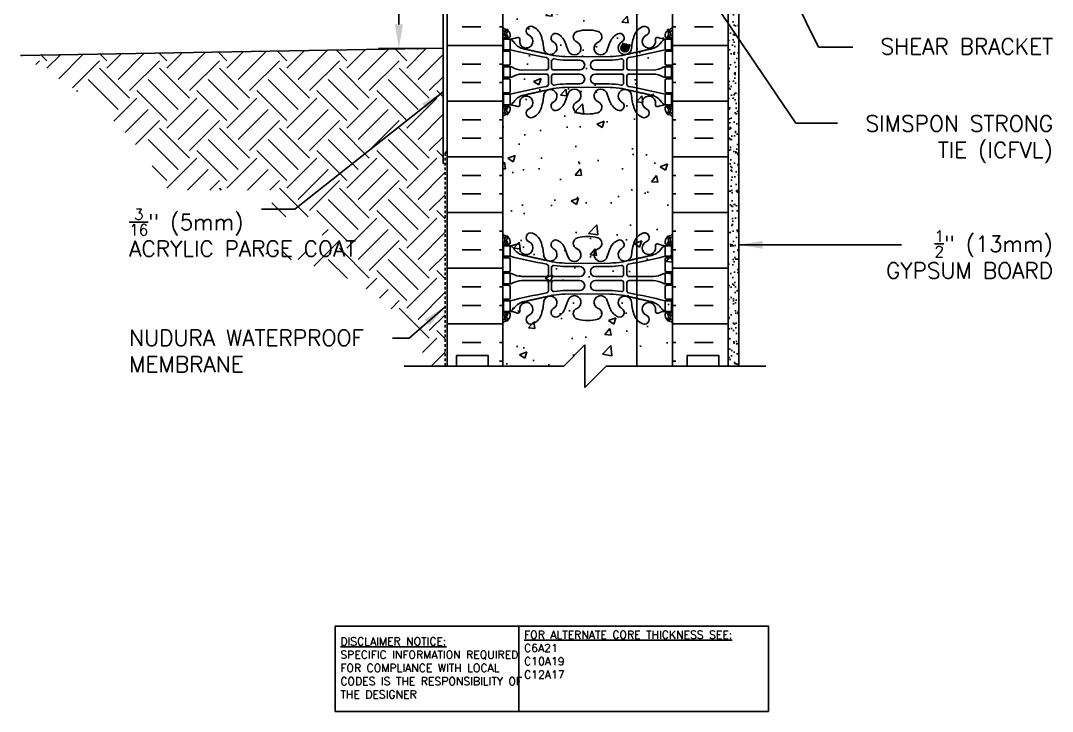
# Model space of a CAD drawing. Header units: inches. Extents: x 86.6 to 136.2, y -5.6 to 65.7.
# Drawn here: x 86.65 to 135.3, y -5.55 to 27.02 of the extents above; entities that cross this region are included whole.
import ezdxf

# ---------------------------------------------------------------- set-up
doc = ezdxf.new("R2010")
doc.units = ezdxf.units.IN
doc.header["$LTSCALE"] = 0.5
doc.header["$MEASUREMENT"] = 0
doc.linetypes.add('DASHED2', pattern=[0.375, 0.25, -0.125])
for name, color, linetype in [('HATCH', 12, 'Continuous'), ('line25', 2, 'Continuous'), ('LINE3', 3, 'Continuous'), ('LINE50', 5, 'Continuous'), ('LINE9', 9, 'Continuous'), ('TEXT', 4, 'Continuous'), ('Web_Edge', 9, 'Continuous')]:
    doc.layers.add(name, color=color, linetype=linetype)
doc.styles.add('DIM', font='romans.shx', dxfattribs={"width": 0.7})
doc.styles.add('ROMANS', font='romans.shx', dxfattribs={"height": 1.125})
doc.styles.get("Standard").update_dxf_attribs({"font": 'romans.shx', "height": 1.125})
doc.dimstyles.new('ext_12', dxfattribs={"dimscale": 12, "dimtxt": 0.09375, "dimasz": 0.09375, "dimexe": 0.09375, "dimexo": 0.0625, "dimgap": 0.0625, "dimtad": 1, "dimdec": 1, "dimzin": 3, "dimdsep": 46, "dimlunit": 4, "dimtxsty": 'DIM', "dimcen": 0.09, "dimdle": 0.09375, "dimclrt": 4, "dimadec": 0, "dimazin": 0, "dimtfac": 1, "dimtdec": 1, "dimtmove": 2, "dimatfit": 3, "dimfxl": 0, "dimfrac": 2, "dimtolj": 1, "dimtzin": 0, "dimarcsym": 0})

# ---------------------------------------------------------------- blocks, each defined once
blk = doc.blocks.new('8 web')
at = {"layer": 'Web_Edge'}
for p, q in [((-3.854, 6.868), (-3.764, 6.868)), ((-3.764, 6.868), (-3.764, 6.827)), ((3.854, 6.868), (3.764, 6.868)), ((3.764, 6.868), (3.764, 6.827)), ((-4, 6.589), (-3.922, 6.589)), ((-4, 6.489), (-3.716, 6.489)), ((-3.854, 6.489), (-3.854, 6.419)), ((-3.764, 6.489), (-3.764, 6.419)), ((-3.654, 6.619), (-3.654, 6.552)), ((3.654, 6.619), (3.654, 6.552)), ((4, 6.489), (3.716, 6.489)), ((3.764, 6.489), (3.764, 6.419)), ((3.854, 6.489), (3.854, 6.419)), ((4, 6.589), (3.922, 6.589)), ((-4, 5.849), (-3.716, 5.849)), ((-3.854, 5.919), (-3.854, 5.849)), ((-3.764, 5.919), (-3.764, 5.849)), ((-0.929, 5.917), (-1.071, 6.304)), ((0.929, 5.917), (1.071, 6.304)), ((4, 5.849), (3.716, 5.849)), ((3.764, 5.919), (3.764, 5.849)), ((3.854, 5.919), (3.854, 5.849)), ((-3.654, 5.787), (-3.654, 5.252)), ((-1.852, 5.45), (-1.852, 5.065)), ((-1.699, 5.387), (-1.699, 5.065)), ((-1.067, 5.601), (0, 5.586)), ((-1.019, 5.433), (-0.372, 5.433)), ((1.067, 5.601), (0, 5.586)), ((1.019, 5.433), (0.372, 5.433)), ((1.699, 5.387), (1.699, 5.065)), ((1.852, 5.45), (1.852, 5.065)), ((3.654, 5.787), (3.654, 5.252)), ((-4, 5.189), (-3.716, 5.189)), ((-3.854, 5.189), (-3.854, 5.119)), ((-3.764, 5.189), (-3.764, 5.119)), ((-3.106, 4.964), (-1.952, 4.965)), ((-1.599, 4.965), (-0.372, 4.965)), ((1.599, 4.965), (0.372, 4.965)), ((3.106, 4.964), (1.952, 4.965)), ((4, 5.189), (3.716, 5.189)), ((3.764, 5.189), (3.764, 5.119)), ((3.854, 5.189), (3.854, 5.119)), ((-4, 4.549), (-3.716, 4.549)), ((-3.854, 4.549), (-3.854, 4.619)), ((-3.764, 4.549), (-3.764, 4.619)), ((-3.654, 3.952), (-3.654, 4.487)), ((-3.106, 4.775), (-1.952, 4.774)), ((-1.852, 4.289), (-1.852, 4.674)), ((-1.699, 4.351), (-1.699, 4.674)), ((-1.599, 4.774), (-0.372, 4.774)), ((1.599, 4.774), (0.372, 4.774)), ((1.699, 4.351), (1.699, 4.674)), ((1.852, 4.289), (1.852, 4.674)), ((3.106, 4.775), (1.952, 4.774)), ((3.654, 3.952), (3.654, 4.487)), ((4, 4.549), (3.716, 4.549)), ((3.764, 4.549), (3.764, 4.619)), ((3.854, 4.549), (3.854, 4.619)), ((-1.067, 4.138), (0, 4.153)), ((-1.019, 4.305), (-0.372, 4.305)), ((1.067, 4.138), (0, 4.153)), ((1.019, 4.305), (0.372, 4.305)), ((-4, 3.889), (-3.716, 3.889)), ((-3.854, 3.819), (-3.854, 3.889)), ((-3.764, 3.819), (-3.764, 3.889)), ((-0.929, 3.822), (-1.071, 3.435)), ((0.929, 3.822), (1.071, 3.435)), ((4, 3.889), (3.716, 3.889)), ((3.764, 3.819), (3.764, 3.889)), ((3.854, 3.819), (3.854, 3.889)), ((-4, 3.249), (-3.716, 3.249)), ((-4, 3.149), (-3.922, 3.149)), ((-3.854, 3.249), (-3.854, 3.319)), ((-3.764, 3.249), (-3.764, 3.319)), ((-3.654, 3.119), (-3.654, 3.187)), ((3.654, 3.119), (3.654, 3.187)), ((4, 3.249), (3.716, 3.249)), ((3.764, 3.249), (3.764, 3.319)), ((3.854, 3.249), (3.854, 3.319)), ((4, 3.149), (3.922, 3.149)), ((-3.854, 2.871), (-3.764, 2.871)), ((-3.764, 2.871), (-3.764, 2.912)), ((3.764, 2.871), (3.764, 2.912)), ((3.854, 2.871), (3.764, 2.871)), ((-3.854, -2.871), (-3.764, -2.871)), ((-3.764, -2.871), (-3.764, -2.912)), ((3.854, -2.871), (3.764, -2.871)), ((3.764, -2.871), (3.764, -2.912)), ((-4, -3.149), (-3.922, -3.149)), ((-4, -3.249), (-3.716, -3.249)), ((-3.854, -3.249), (-3.854, -3.319)), ((-3.764, -3.249), (-3.764, -3.319)), ((-3.654, -3.119), (-3.654, -3.187)), ((3.654, -3.119), (3.654, -3.187)), ((4, -3.249), (3.716, -3.249)), ((3.764, -3.249), (3.764, -3.319)), ((3.854, -3.249), (3.854, -3.319)), ((4, -3.149), (3.922, -3.149)), ((-4, -3.889), (-3.716, -3.889)), ((-3.854, -3.819), (-3.854, -3.889)), ((-3.764, -3.819), (-3.764, -3.889)), ((-0.929, -3.822), (-1.071, -3.435)), ((0.929, -3.822), (1.071, -3.435)), ((4, -3.889), (3.716, -3.889)), ((3.764, -3.819), (3.764, -3.889)), ((3.854, -3.819), (3.854, -3.889)), ((-3.654, -3.952), (-3.654, -4.487)), ((-1.852, -4.289), (-1.852, -4.674)), ((-1.699, -4.351), (-1.699, -4.674)), ((-1.067, -4.138), (0, -4.153)), ((-1.019, -4.305), (-0.372, -4.305)), ((1.067, -4.138), (0, -4.153)), ((1.019, -4.305), (0.372, -4.305)), ((1.699, -4.351), (1.699, -4.674)), ((1.852, -4.289), (1.852, -4.674)), ((3.654, -3.952), (3.654, -4.487)), ((-4, -4.549), (-3.716, -4.549)), ((-3.854, -4.549), (-3.854, -4.619)), ((-3.764, -4.549), (-3.764, -4.619)), ((-3.106, -4.775), (-1.952, -4.774)), ((-1.599, -4.774), (-0.372, -4.774)), ((1.599, -4.774), (0.372, -4.774)), ((3.106, -4.775), (1.952, -4.774)), ((4, -4.549), (3.716, -4.549)), ((3.764, -4.549), (3.764, -4.619)), ((3.854, -4.549), (3.854, -4.619)), ((-4, -5.189), (-3.716, -5.189)), ((-3.854, -5.189), (-3.854, -5.119)), ((-3.764, -5.189), (-3.764, -5.119)), ((-3.654, -5.787), (-3.654, -5.252)), ((-3.106, -4.964), (-1.952, -4.965)), ((-1.852, -5.45), (-1.852, -5.065)), ((-1.699, -5.387), (-1.699, -5.065)), ((-1.599, -4.965), (-0.372, -4.965)), ((1.599, -4.965), (0.372, -4.965)), ((1.699, -5.387), (1.699, -5.065)), ((1.852, -5.45), (1.852, -5.065)), ((3.106, -4.964), (1.952, -4.965)), ((3.654, -5.787), (3.654, -5.252)), ((4, -5.189), (3.716, -5.189)), ((3.764, -5.189), (3.764, -5.119)), ((3.854, -5.189), (3.854, -5.119)), ((-1.067, -5.601), (0, -5.586)), ((-1.019, -5.433), (-0.372, -5.433)), ((1.067, -5.601), (0, -5.586)), ((1.019, -5.433), (0.372, -5.433)), ((-4, -5.849), (-3.716, -5.849)), ((-3.854, -5.919), (-3.854, -5.849)), ((-3.764, -5.919), (-3.764, -5.849)), ((-0.929, -5.917), (-1.071, -6.304)), ((0.929, -5.917), (1.071, -6.304)), ((4, -5.849), (3.716, -5.849)), ((3.764, -5.919), (3.764, -5.849)), ((3.854, -5.919), (3.854, -5.849)), ((-4, -6.489), (-3.716, -6.489)), ((-4, -6.589), (-3.922, -6.589)), ((-3.854, -6.489), (-3.854, -6.419)), ((-3.764, -6.489), (-3.764, -6.419)), ((-3.654, -6.619), (-3.654, -6.552)), ((3.654, -6.619), (3.654, -6.552)), ((4, -6.489), (3.716, -6.489)), ((3.764, -6.489), (3.764, -6.419)), ((3.854, -6.489), (3.854, -6.419)), ((4, -6.589), (3.922, -6.589)), ((-3.854, -6.868), (-3.764, -6.868)), ((-3.764, -6.868), (-3.764, -6.827)), ((3.764, -6.868), (3.764, -6.827)), ((3.854, -6.868), (3.764, -6.868))]:
    blk.add_line(p, q, dxfattribs=at)
for points in [[(-3.959, 5.919), (-3.659, 5.919), (-3.659, 6.419), (-3.959, 6.419)], [(3.959, 5.919), (3.659, 5.919), (3.659, 6.419), (3.959, 6.419)], [(-3.959, 3.819), (-3.659, 3.819), (-3.659, 3.319), (-3.959, 3.319)], [(3.959, 3.819), (3.659, 3.819), (3.659, 3.319), (3.959, 3.319)], [(-3.959, -3.819), (-3.659, -3.819), (-3.659, -3.319), (-3.959, -3.319)], [(3.959, -3.819), (3.659, -3.819), (3.659, -3.319), (3.959, -3.319)], [(-3.959, -5.919), (-3.659, -5.919), (-3.659, -6.419), (-3.959, -6.419)], [(3.959, -5.919), (3.659, -5.919), (3.659, -6.419), (3.959, -6.419)]]:
    blk.add_lwpolyline(points, close=True, dxfattribs=at)
for points in [[(-3.659, 4.869), (-3.659, 5.119), (-3.959, 5.119), (-3.959, 4.869)], [(-3.659, 4.869), (-3.659, 4.619), (-3.959, 4.619), (-3.959, 4.869)], [(3.659, 4.869), (3.659, 5.119), (3.959, 5.119), (3.959, 4.869)], [(3.659, 4.869), (3.659, 4.619), (3.959, 4.619), (3.959, 4.869)], [(-3.659, -4.869), (-3.659, -4.619), (-3.959, -4.619), (-3.959, -4.869)], [(3.659, -4.869), (3.659, -4.619), (3.959, -4.619), (3.959, -4.869)], [(-3.659, -4.869), (-3.659, -5.119), (-3.959, -5.119), (-3.959, -4.869)], [(3.659, -4.869), (3.659, -5.119), (3.959, -5.119), (3.959, -4.869)]]:
    blk.add_lwpolyline(points, dxfattribs=at)
for centre, radius, start, end in [((-3.654, 7.327), 0.5, 226.2109, 250.5288), ((-3.654, 7.327), 0.6, 234.7832, 245.0748), ((-3.66, 6.674), 0.25, 140.1145, 222.4609), ((-3.818, 6.805), 0.045, 321.448, 139.1879), ((-3.904, 6.619), 0.25, 0, 70.5288), ((-2.681, 6.804), 0.22, 68.1963, 248.1963), ((-2.839, 6.375), 0.677, 21.1239, 69.3197), ((-0.012, 5.096), 1.754, 89.6229, 105.2918), ((0.012, 5.096), 1.754, 74.7082, 90.3771), ((2.839, 6.375), 0.677, 110.6803, 158.8761), ((2.681, 6.804), 0.22, 291.8037, 111.8037), ((3.904, 6.619), 0.25, 109.4712, 180), ((3.818, 6.805), 0.045, 40.8121, 218.552), ((3.654, 7.327), 0.5, 289.4712, 313.7891), ((3.66, 6.674), 0.25, 317.5391, 39.8855), ((3.654, 7.327), 0.6, 294.9252, 305.2168), ((-3.922, 6.609), 0.0196, 269.4032, 15.4901), ((-3.916, 6.764), 0.021, 343.464, 63.9957), ((-3.812, 6.536), 0.045, 222.4609, 42.4609), ((-3.66, 6.674), 0.16, 140.0001, 222.4609), ((-3.716, 6.552), 0.0625, 270, 0), ((-3.714, 7.415), 0.997, 273.1538, 293.1467), ((-3.781, 6.077), 0.364, 34.9775, 70.3387), ((-3.288, 6.408), 0.0968, 340.1551, 110.4331), ((-2.89, 6.313), 0.314, 168.5886, 66.1916), ((-4.43, 5.81), 2.365, 4.3895, 20.0015), ((-1.507, 6.473), 0.217, 65.5264, 238.537), ((-1.758, 6.003), 0.75, 23.6938, 62.9705), ((-0.406, 6.529), 0.268, 104.7892, 250.0338), ((0.406, 6.529), 0.268, 289.9662, 75.2108), ((1.758, 6.003), 0.75, 117.0295, 156.3062), ((1.507, 6.473), 0.217, 301.463, 114.4736), ((4.43, 5.81), 2.365, 159.9985, 175.6105), ((2.89, 6.313), 0.314, 113.8084, 11.4114), ((3.288, 6.408), 0.0968, 69.5669, 199.8449), ((3.714, 7.415), 0.997, 246.8533, 266.8462), ((3.781, 6.077), 0.364, 109.6613, 145.0225), ((3.716, 6.552), 0.0625, 180, 270), ((3.812, 6.536), 0.045, 137.5391, 317.5391), ((3.66, 6.674), 0.16, 317.5391, 39.9999), ((3.916, 6.764), 0.021, 116.0043, 196.536), ((3.922, 6.609), 0.0196, 164.5099, 270.5968), ((-3.716, 5.787), 0.0625, 0, 90), ((3.15, 33.34), 28.253, 256.0552, 259.6343), ((-2.858, 6.688), 0.743, 212.7919, 253.8107), ((-1.759, 6.006), 0.314, 182.7357, 63.9348), ((-0.624, 5.99), 0.314, 193.4146, 66.1916), ((0.624, 5.99), 0.314, 113.8084, 346.5854), ((1.759, 6.006), 0.314, 116.0652, 357.2643), ((-3.15, 33.34), 28.253, 280.3657, 283.9448), ((2.858, 6.688), 0.743, 286.1893, 327.2081), ((3.716, 5.787), 0.0625, 90, 180), ((-1.952, 5.45), 0.1, 360, 79.6343), ((-1.599, 5.387), 0.1, 79.2546, 180), ((-1.072, 8.585), 2.984, 259.2546, 270.0995), ((-1.024, 8.417), 2.984, 259.2546, 270.0995), ((-0.372, 5.199), 0.234, 270, 90), ((0.372, 5.199), 0.234, 90, 270), ((1.024, 8.417), 2.984, 269.9005, 280.7454), ((1.072, 8.585), 2.984, 269.9005, 280.7454), ((1.599, 5.387), 0.1, 0, 100.7454), ((1.952, 5.45), 0.1, 100.3657, 180), ((-3.716, 5.252), 0.0625, 270, 0), ((-3.663, 4.901), 0.219, 60.4937, 88.92), ((-3.021, 6.121), 1.16, 242.5844, 265.8032), ((-1.952, 5.065), 0.1, 270.0388, 360), ((-1.599, 5.065), 0.1, 180, 270), ((1.599, 5.065), 0.1, 270, 0), ((1.952, 5.065), 0.1, 180, 269.9612), ((3.021, 6.121), 1.16, 274.1968, 297.4156), ((3.663, 4.901), 0.219, 91.08, 119.5063), ((3.716, 5.252), 0.0625, 180, 270), ((-3.716, 4.487), 0.0625, 0, 90), ((-3.663, 4.838), 0.219, 271.08, 299.5063), ((-3.021, 3.618), 1.16, 94.1968, 117.4156), ((-1.952, 4.674), 0.1, 0, 89.9612), ((-1.599, 4.674), 0.1, 90, 180), ((-0.372, 4.54), 0.234, 270, 90), ((0.372, 4.54), 0.234, 90, 270), ((1.599, 4.674), 0.1, 0, 90), ((1.952, 4.674), 0.1, 90.0388, 180), ((3.021, 3.618), 1.16, 62.5844, 85.8032), ((3.663, 4.838), 0.219, 240.4937, 268.92), ((3.716, 4.487), 0.0625, 90, 180), ((-3.716, 3.952), 0.0625, 270, 0), ((3.15, -23.601), 28.253, 100.3657, 103.9448), ((-1.759, 3.733), 0.314, 296.0652, 177.2643), ((-1.952, 4.289), 0.1, 280.3657, 0), ((-1.599, 4.351), 0.1, 180, 280.7454), ((-1.072, 1.154), 2.984, 89.9005, 100.7454), ((-1.024, 1.322), 2.984, 89.9005, 100.7454), ((-0.624, 3.749), 0.314, 293.8084, 166.5854), ((0.624, 3.749), 0.314, 13.4146, 246.1916), ((1.024, 1.322), 2.984, 79.2546, 90.0995), ((1.072, 1.154), 2.984, 79.2546, 90.0995), ((1.759, 3.733), 0.314, 2.7357, 243.9348), ((1.599, 4.351), 0.1, 259.2546, 0), ((1.952, 4.289), 0.1, 180, 259.6343), ((-3.15, -23.601), 28.253, 76.0552, 79.6343), ((3.716, 3.952), 0.0625, 180, 270), ((-3.781, 3.662), 0.364, 289.6613, 325.0225), ((-2.858, 3.051), 0.743, 106.1893, 147.2081), ((-2.89, 3.426), 0.314, 293.8084, 191.4114), ((-4.43, 3.929), 2.365, 339.9985, 355.6105), ((-1.507, 3.266), 0.217, 121.463, 294.4736), ((-1.758, 3.736), 0.75, 297.0295, 336.3062), ((-0.406, 3.21), 0.268, 109.9662, 255.2108), ((0.406, 3.21), 0.268, 284.7892, 70.0338), ((1.758, 3.736), 0.75, 203.6938, 242.9705), ((1.507, 3.266), 0.217, 245.5264, 58.537), ((4.43, 3.929), 2.365, 184.3895, 200.0015), ((2.89, 3.426), 0.314, 348.5886, 246.1916), ((2.858, 3.051), 0.743, 32.7919, 73.8107), ((3.781, 3.662), 0.364, 214.9775, 250.3387), ((-3.654, 2.412), 0.6, 114.9252, 125.2168), ((-3.922, 3.13), 0.0196, 344.5099, 90.5968), ((-3.66, 3.065), 0.25, 137.5391, 219.8855), ((-3.916, 2.975), 0.021, 296.0043, 16.536), ((-3.818, 2.934), 0.045, 220.8121, 38.552), ((-3.812, 3.203), 0.045, 317.5391, 137.5391), ((-3.904, 3.119), 0.25, 289.4712, 360), ((-3.66, 3.065), 0.16, 137.5391, 219.9999), ((-3.716, 3.187), 0.0625, 360, 90), ((-3.714, 2.324), 0.997, 66.8533, 86.8462), ((-3.288, 3.331), 0.0968, 249.5669, 19.8449), ((-2.681, 2.935), 0.22, 111.8037, 291.8037), ((-2.839, 3.364), 0.677, 290.6803, 338.8761), ((-0.012, 4.643), 1.754, 254.7082, 270.3771), ((0.012, 4.643), 1.754, 269.6229, 285.2918), ((2.839, 3.364), 0.677, 201.1239, 249.3197), ((2.681, 2.935), 0.22, 248.1963, 68.1963), ((3.288, 3.331), 0.0968, 160.1551, 290.4331), ((3.714, 2.324), 0.997, 93.1538, 113.1467), ((3.716, 3.187), 0.0625, 90, 180), ((3.904, 3.119), 0.25, 180, 250.5288), ((3.812, 3.203), 0.045, 42.4609, 222.4609), ((3.818, 2.934), 0.045, 141.448, 319.1879), ((3.66, 3.065), 0.16, 320.0001, 42.4609), ((3.66, 3.065), 0.25, 320.1145, 42.4609), ((3.916, 2.975), 0.021, 163.464, 243.9957), ((3.922, 3.13), 0.0196, 89.4032, 195.4901), ((3.654, 2.412), 0.6, 54.7832, 65.0748), ((-3.654, 2.412), 0.5, 109.4712, 133.7891), ((3.654, 2.412), 0.5, 46.2109, 70.5288), ((-3.654, -2.412), 0.5, 226.2109, 250.5288), ((-3.654, -2.412), 0.6, 234.7832, 245.0748), ((-3.66, -3.065), 0.25, 140.1145, 222.4609), ((-3.818, -2.934), 0.045, 321.448, 139.1879), ((-3.904, -3.119), 0.25, 0, 70.5288), ((-2.681, -2.935), 0.22, 68.1963, 248.1963), ((-2.839, -3.364), 0.677, 21.1239, 69.3197), ((-0.012, -4.643), 1.754, 89.6229, 105.2918), ((0.012, -4.643), 1.754, 74.7082, 90.3771), ((2.839, -3.364), 0.677, 110.6803, 158.8761), ((2.681, -2.935), 0.22, 291.8037, 111.8037), ((3.904, -3.119), 0.25, 109.4712, 180), ((3.818, -2.934), 0.045, 40.8121, 218.552), ((3.654, -2.412), 0.5, 289.4712, 313.7891), ((3.66, -3.065), 0.25, 317.5391, 39.8855), ((3.654, -2.412), 0.6, 294.9252, 305.2168), ((-3.922, -3.13), 0.0196, 269.4032, 15.4901), ((-3.916, -2.975), 0.021, 343.464, 63.9957), ((-3.812, -3.203), 0.045, 222.4609, 42.4609), ((-3.66, -3.065), 0.16, 140.0001, 222.4609), ((-3.716, -3.187), 0.0625, 270, 0), ((-3.714, -2.324), 0.997, 273.1538, 293.1467), ((-3.781, -3.662), 0.364, 34.9775, 70.3387), ((-3.288, -3.331), 0.0968, 340.1551, 110.4331), ((-2.89, -3.426), 0.314, 168.5886, 66.1916), ((-4.43, -3.929), 2.365, 4.3895, 20.0015), ((-1.507, -3.266), 0.217, 65.5264, 238.537), ((-1.758, -3.736), 0.75, 23.6938, 62.9705), ((-0.406, -3.21), 0.268, 104.7892, 250.0338), ((0.406, -3.21), 0.268, 289.9662, 75.2108), ((1.758, -3.736), 0.75, 117.0295, 156.3062), ((1.507, -3.266), 0.217, 301.463, 114.4736), ((4.43, -3.929), 2.365, 159.9985, 175.6105), ((2.89, -3.426), 0.314, 113.8084, 11.4114), ((3.288, -3.331), 0.0968, 69.5669, 199.8449), ((3.714, -2.324), 0.997, 246.8533, 266.8462), ((3.781, -3.662), 0.364, 109.6613, 145.0225), ((3.716, -3.187), 0.0625, 180, 270), ((3.812, -3.203), 0.045, 137.5391, 317.5391), ((3.66, -3.065), 0.16, 317.5391, 39.9999), ((3.916, -2.975), 0.021, 116.0043, 196.536), ((3.922, -3.13), 0.0196, 164.5099, 270.5968), ((-3.716, -3.952), 0.0625, 0, 90), ((3.15, 23.601), 28.253, 256.0552, 259.6343), ((-2.858, -3.051), 0.743, 212.7919, 253.8107), ((-1.759, -3.733), 0.314, 182.7357, 63.9348), ((-0.624, -3.749), 0.314, 193.4146, 66.1916), ((0.624, -3.749), 0.314, 113.8084, 346.5854), ((1.759, -3.733), 0.314, 116.0652, 357.2643), ((-3.15, 23.601), 28.253, 280.3657, 283.9448), ((2.858, -3.051), 0.743, 286.1893, 327.2081), ((3.716, -3.952), 0.0625, 90, 180), ((-1.952, -4.289), 0.1, 360, 79.6343), ((-1.599, -4.351), 0.1, 79.2546, 180), ((-1.072, -1.154), 2.984, 259.2546, 270.0995), ((-1.024, -1.322), 2.984, 259.2546, 270.0995), ((-0.372, -4.54), 0.234, 270, 90), ((0.372, -4.54), 0.234, 90, 270), ((1.024, -1.322), 2.984, 269.9005, 280.7454), ((1.072, -1.154), 2.984, 269.9005, 280.7454), ((1.599, -4.351), 0.1, 0, 100.7454), ((1.952, -4.289), 0.1, 100.3657, 180), ((-3.716, -4.487), 0.0625, 270, 0), ((-3.663, -4.838), 0.219, 60.4937, 88.92), ((-3.021, -3.618), 1.16, 242.5844, 265.8032), ((-1.952, -4.674), 0.1, 270.0388, 360), ((-1.599, -4.674), 0.1, 180, 270), ((1.599, -4.674), 0.1, 270, 0), ((1.952, -4.674), 0.1, 180, 269.9612), ((3.021, -3.618), 1.16, 274.1968, 297.4156), ((3.663, -4.838), 0.219, 91.08, 119.5063), ((3.716, -4.487), 0.0625, 180, 270), ((-3.716, -5.252), 0.0625, 0, 90), ((-3.663, -4.901), 0.219, 271.08, 299.5063), ((-3.021, -6.121), 1.16, 94.1968, 117.4156), ((-1.952, -5.065), 0.1, 0, 89.9612), ((-1.599, -5.065), 0.1, 90, 180), ((-0.372, -5.199), 0.234, 270, 90), ((0.372, -5.199), 0.234, 90, 270), ((1.599, -5.065), 0.1, 0, 90), ((1.952, -5.065), 0.1, 90.0388, 180), ((3.021, -6.121), 1.16, 62.5844, 85.8032), ((3.663, -4.901), 0.219, 240.4937, 268.92), ((3.716, -5.252), 0.0625, 90, 180), ((-3.716, -5.787), 0.0625, 270, 0), ((3.15, -33.34), 28.253, 100.3657, 103.9448), ((-1.759, -6.006), 0.314, 296.0652, 177.2643), ((-1.952, -5.45), 0.1, 280.3657, 0), ((-1.599, -5.387), 0.1, 180, 280.7454), ((-1.072, -8.585), 2.984, 89.9005, 100.7454), ((-1.024, -8.417), 2.984, 89.9005, 100.7454), ((-0.624, -5.99), 0.314, 293.8084, 166.5854), ((0.624, -5.99), 0.314, 13.4146, 246.1916), ((1.024, -8.417), 2.984, 79.2546, 90.0995), ((1.072, -8.585), 2.984, 79.2546, 90.0995), ((1.759, -6.006), 0.314, 2.7357, 243.9348), ((1.599, -5.387), 0.1, 259.2546, 0), ((1.952, -5.45), 0.1, 180, 259.6343), ((-3.15, -33.34), 28.253, 76.0552, 79.6343), ((3.716, -5.787), 0.0625, 180, 270), ((-3.781, -6.077), 0.364, 289.6613, 325.0225), ((-2.858, -6.688), 0.743, 106.1893, 147.2081), ((-2.89, -6.313), 0.314, 293.8084, 191.4114), ((-4.43, -5.81), 2.365, 339.9985, 355.6105), ((-1.507, -6.473), 0.217, 121.463, 294.4736), ((-1.758, -6.003), 0.75, 297.0295, 336.3062), ((-0.406, -6.529), 0.268, 109.9662, 255.2108), ((0.406, -6.529), 0.268, 284.7892, 70.0338), ((1.758, -6.003), 0.75, 203.6938, 242.9705), ((1.507, -6.473), 0.217, 245.5264, 58.537), ((4.43, -5.81), 2.365, 184.3895, 200.0015), ((2.89, -6.313), 0.314, 348.5886, 246.1916), ((2.858, -6.688), 0.743, 32.7919, 73.8107), ((3.781, -6.077), 0.364, 214.9775, 250.3387), ((-3.654, -7.327), 0.6, 114.9252, 125.2168), ((-3.922, -6.609), 0.0196, 344.5099, 90.5968), ((-3.66, -6.674), 0.25, 137.5391, 219.8855), ((-3.916, -6.764), 0.021, 296.0043, 16.536), ((-3.818, -6.805), 0.045, 220.8121, 38.552), ((-3.812, -6.536), 0.045, 317.5391, 137.5391), ((-3.904, -6.619), 0.25, 289.4712, 360), ((-3.66, -6.674), 0.16, 137.5391, 219.9999), ((-3.716, -6.552), 0.0625, 360, 90), ((-3.714, -7.415), 0.997, 66.8533, 86.8462), ((-3.288, -6.408), 0.0968, 249.5669, 19.8449), ((-2.681, -6.804), 0.22, 111.8037, 291.8037), ((-2.839, -6.375), 0.677, 290.6803, 338.8761), ((-0.012, -5.096), 1.754, 254.7082, 270.3771), ((0.012, -5.096), 1.754, 269.6229, 285.2918), ((2.839, -6.375), 0.677, 201.1239, 249.3197), ((2.681, -6.804), 0.22, 248.1963, 68.1963), ((3.288, -6.408), 0.0968, 160.1551, 290.4331), ((3.714, -7.415), 0.997, 93.1538, 113.1467), ((3.716, -6.552), 0.0625, 90, 180), ((3.904, -6.619), 0.25, 180, 250.5288), ((3.812, -6.536), 0.045, 42.4609, 222.4609), ((3.818, -6.805), 0.045, 141.448, 319.1879), ((3.66, -6.674), 0.16, 320.0001, 42.4609), ((3.66, -6.674), 0.25, 320.1145, 42.4609), ((3.916, -6.764), 0.021, 163.464, 243.9957), ((3.922, -6.609), 0.0196, 89.4032, 195.4901), ((3.654, -7.327), 0.6, 54.7832, 65.0748), ((-3.654, -7.327), 0.5, 109.4712, 133.7891), ((3.654, -7.327), 0.5, 46.2109, 70.5288)]:
    blk.add_arc(centre, radius, start, end, dxfattribs=at)
for points in [[(-3.066, 5.974), (-1.628, 5.654)], [(3.066, 5.974), (1.628, 5.654)], [(-3.066, 3.765), (-1.628, 4.085)], [(3.066, 3.765), (1.628, 4.085)], [(-3.066, -3.765), (-1.628, -4.085)], [(3.066, -3.765), (1.628, -4.085)], [(-3.066, -5.974), (-1.628, -5.654)], [(3.066, -5.974), (1.628, -5.654)]]:
    blk.add_open_spline(points, degree=1, dxfattribs=at)

msp = doc.modelspace()

# ---------------------------------------------------------------- hatches: boundary and pattern name
at = {"layer": 'HATCH'}
h = msp.add_hatch(dxfattribs=at)
h.set_pattern_fill('AR-CONC', color=256, scale=0.5, style=0)
h.paths.add_polyline_path([(117.382, 56.759, 0.272614), (117.317, 56.729, 0.520567), (117.139, 56.729, 0.520567), (116.992, 56.729, 0.520567), (116.84, 56.729, 0.520567), (116.682, 56.729, 0.520567), (116.582, 56.729, 0.520567), (116.404, 56.729, 0.520567), (116.184, 56.729, 0.520567), (115.99, 56.729, 0.520567), (115.785, 56.729, 0.520567), (115.685, 56.771, 0.520567), (115.554, 56.771, 0.520567), (115.465, 56.771, 0.520567), (115.382, 56.771, 0.520567), (115.299, 56.771, 0.520567), (115.21, 56.771, 0.520567), (115.079, 56.771, 0.520567), (114.979, 56.729, 0.520567), (114.774, 56.729, 0.520567), (114.58, 56.729, 0.520567), (114.36, 56.729, 0.520567), (114.182, 56.729, 0.520567), (114.082, 56.729, 0.520567), (113.925, 56.729, 0.520567), (113.772, 56.729, 0.520567), (113.625, 56.729, 0.520567), (113.447, 56.729, 0.520567), (113.332, 56.729, 0.520567), (113.242, 56.729, 0.520567), (113.122, 56.729, 0.520567), (113.006, 56.729, 0.520567), (112.901, 56.729, 0.520567), (112.595, 56.729, 0.520567), (112.485, 56.729, 0.520567), (112.238, 56.729, 0.520567), (112.039, 56.729, 0.520567), (111.829, 56.729, 0.520567), (111.551, 56.729, 0.520567), (111.362, 56.729, 0.520567), (111.268, 56.729, 0.520567), (111.042, 56.729, 0.520567), (110.922, 56.729, 0.520567), (110.712, 56.729, 0.520567), (110.502, 56.729, 0.520567), (110.376, 56.729, 0.520567), (110.25, 56.729, 0.520567), (110.04, 56.729, 0.520567), (109.935, 56.729, 0.520567), (109.752, 56.729, 0.520567), (109.631, 56.729, 0.614842), (109.382, 56.693), (109.382, 46.725), (109.382, 28.725), (109.382, 10.725), (112.257, 10.725), (113.257, 11.725), (113.257, 10.725), (113.257, 9.725), (114.257, 10.725), (117.382, 10.725), (117.382, 23.1), (117.382, 28.725), (114.507, 28.725), (114.007, 29.225), (114.007, 30.35), (114.507, 30.85), (117.382, 30.85), (117.382, 34.6), (114.507, 34.6), (114.007, 35.1), (114.007, 36.225), (114.507, 36.725), (117.382, 36.725), (117.382, 46.725)])
h = msp.add_hatch(dxfattribs=at)
h.set_pattern_fill('INSUL', color=256, scale=7, style=0)
h.set_pattern_definition([(0, (-2816.7796, -386.2843), (0, 2.625), []), (0, (-2816.7796, -385.4093), (0, 2.625), [0.875, -0.875]), (0, (-2816.7796, -384.5343), (0, 2.625), [0.875, -0.875])])
h.paths.add_polyline_path([(106.757, 10.725), (107.195, 10.725), (107.195, 11.225), (108.695, 11.225), (108.695, 10.725), (109.382, 10.725), (109.382, 28.725), (108.695, 28.725), (108.695, 29.225), (107.195, 29.225), (107.195, 28.725), (106.757, 28.725)])
h = msp.add_hatch(dxfattribs=at)
h.set_pattern_fill('INSUL', color=256, scale=7, style=0)
h.set_pattern_definition([(180, (3043.5436, -386.2843), (0, 2.625), []), (180, (3043.5436, -385.4093), (0, 2.625), [0.875, -0.875]), (180, (3043.5436, -384.5343), (0, 2.625), [0.875, -0.875])])
h.paths.add_polyline_path([(120.007, 10.725), (119.57, 10.725), (119.57, 11.225), (118.07, 11.225), (118.07, 10.725), (117.382, 10.725), (117.382, 28.725), (118.07, 28.725), (118.07, 29.225), (119.57, 29.225), (119.57, 28.725), (120.007, 28.725)])
h = msp.add_hatch(dxfattribs=at)
h.set_pattern_fill('AR-SAND', color=256, scale=0.25, style=0)
h.set_pattern_definition([(37.5, (62.706, 9.471), (-0.0157483, 0.481706), [0, -0.38, 0, -0.425, 0, -0.40625]), (7.5, (62.706, 9.471), (0.442444, 0.7055365), [0, -0.205, 0, -0.3425, 0, -0.13125]), (327.5, (62.3985, 9.471), (0.7785355, 0.0014148), [0, -0.125, 0, -0.45, 0, -0.5875]), (317.5, (62.3985, 9.471), (0.751532, 0.219419), [0, -0.0625, 0, -0.295, 0, -0.3375])])
h.paths.add_polyline_path([(120.507, 28.225), (120.007, 28.225), (120.007, 10.725), (120.507, 10.725)])
h = msp.add_hatch(dxfattribs=at)
h.set_pattern_fill('EARTH', color=256, scale=8, angle=45, style=0)
h.set_pattern_definition([(45, (6.921, -86.5951), (2e-16, 2.828427), [2, -2]), (45, (6.3906, -86.0648), (2e-16, 2.828427), [2, -2]), (45, (5.8603, -85.5345), (2e-16, 2.828427), [2, -2]), (135, (5.8603, -85.181), (-2.828427, 4e-16), [2, -2]), (135, (6.3906, -84.6506), (-2.828427, 4e-16), [2, -2]), (135, (6.921, -84.1203), (-2.828427, 4e-16), [2, -2])])
edge = h.paths.add_edge_path()
edge.add_spline(control_points=[(97.639, 16.134), (100.658, 15.499), (103.3, 14.673), (104.838, 12.578), (105.226, 11.966)], knot_values=[15.477298, 15.477298, 15.477298, 15.477298, 21.162657, 23.307813, 23.307813, 23.307813, 23.307813], degree=3, periodic=0)
edge.add_line((105.226, 11.966), (106.007, 10.725))
edge.add_line((106.007, 10.725), (106.663, 10.725))
edge.add_line((106.663, 10.725), (106.663, 20.284))
edge.add_line((106.663, 20.284), (106.57, 20.284))
edge.add_line((106.57, 20.284), (106.57, 25.725))
edge.add_line((106.57, 25.725), (86.648, 25.377))
edge.add_spline(control_points=[(86.648, 25.377), (87.766, 24.715), (90.041, 23.367), (92.261, 21.118), (93.258, 19.552), (93.551, 19.029)], knot_values=[0, 0, 0, 0, 3.887421, 7.907558, 9.371794, 9.371794, 9.371794, 9.371794], degree=3, periodic=0)
edge.add_line((93.551, 19.029), (98.485, 19.029))
edge.add_line((98.485, 19.029), (98.485, 17.76))
edge.add_line((98.485, 17.76), (100.868, 17.76))
edge.add_line((100.868, 17.76), (100.868, 16.134))
edge.add_line((100.868, 16.134), (97.639, 16.134))
at = {"layer": 'LINE3'}
msp.add_hatch(color=256, dxfattribs=at).paths.add_polyline_path([(114.953, 25.731, 1), (115.328, 25.731, 1)])

# ---------------------------------------------------------------- linework, layer by layer
at = {"layer": 'line25'}
for p, q in [((117.382, 23.1), (117.382, 46.725)), ((109.382, 28.725), (109.382, 10.725)), ((117.382, 10.725), (117.382, 23.1))]:
    msp.add_line(p, q, dxfattribs=at)
at = {"layer": 'LINE3'}
msp.add_line((115.705, 36.725), (115.705, 10.725), dxfattribs=at)
msp.add_circle((115.141, 25.731), 0.188, dxfattribs=at)
at = {"layer": 'LINE50'}
for p, q in [((106.757, 10.725), (106.757, 28.725)), ((120.007, 10.725), (120.007, 28.725)), ((86.648, 25.377), (106.57, 25.725))]:
    msp.add_line(p, q, dxfattribs=at)
for points in [[(106.757, 10.725), (107.195, 10.725), (107.195, 11.225), (108.695, 11.225), (108.695, 10.725), (109.382, 10.725)], [(120.007, 10.725), (119.57, 10.725), (119.57, 11.225), (118.07, 11.225), (118.07, 10.725), (117.382, 10.725)]]:
    msp.add_lwpolyline(points, dxfattribs=at)
at = {"layer": 'LINE9'}
for p, q in [((106.57, 20.284), (106.57, 32.284)), ((120.507, 10.725), (120.507, 28.225)), ((106.57, 20.284), (106.757, 20.284)), ((113.257, 11.725), (112.257, 10.725)), ((113.257, 10.725), (113.257, 11.725)), ((104.726, 10.725), (112.257, 10.725)), ((113.257, 9.725), (114.257, 10.725)), ((113.257, 10.725), (113.257, 9.725)), ((114.257, 10.725), (121.786, 10.725))]:
    msp.add_line(p, q, dxfattribs=at)
at = {"layer": 'LINE9', "linetype": 'DASHED2'}
for q in [(106.757, 20.86), (106.663, 10.725)]:
    msp.add_line((106.663, 20.766), q, dxfattribs=at)
at = {"layer": 'TEXT'}
for p, q in [((104.486, 30.6), (104.486, 26.836)), ((105.756, 25.711), (103.527, 25.711))]:
    msp.add_line(p, q, dxfattribs=at)
msp.add_lwpolyline([(101.479, -1.529), (110.134, -1.529), (110.134, -5.554), (101.479, -5.554)], close=True, dxfattribs=at)
msp.add_lwpolyline([(110.134, -1.529), (121.908, -1.529), (121.908, -5.554), (110.134, -5.554)], dxfattribs=at)
msp.add_solid([(104.298, 26.836), (104.673, 26.836), (104.485, 25.711)], dxfattribs=at)

# ---------------------------------------------------------------- block references
at = {"layer": 'line25'}
msp.add_blockref('8 web', (113.382, 19.725), dxfattribs=at)

# ---------------------------------------------------------------- texts
at = {"layer": 'TEXT', "char_height": 0.75, "style": 'ROMANS'}
for s, insert, width, attachment_point in [('SHEAR BRACKET', (135.328, 25.803), 11.43486, 6), ('SIMSPON STRONG TIE (ICFVL)', (135.328, 21.416), 10.60311, 6), ('\\A1;{\\H0.7x;\\S3/16;}" (5mm) \\PACRYLIC PARGE COAT', (91.766, 17.018), 11.74859, 4), ('\\A1;{\\H0.7x;\\S1/2;}" (13mm) GYPSUM BOARD', (135.328, 15.987), 10.10948, 6), ('\\A1;NUDURA WATERPROOF MEMBRANE', (91.766, 11.436), 12.78313, 4)]:
    msp.add_mtext(s, dxfattribs=dict(at, insert=insert, width=width, attachment_point=attachment_point))
at = {"layer": 'TEXT', "char_height": 0.375, "attachment_point": 4}
for s, insert, width in [('{\\LFOR ALTERNATE CORE THICKNESS SEE:\\P}C6A21\\PC10A19\\PC12A17', (110.385, -2.879), 15.5553), ('{\\LDISCLAIMER NOTICE:}\\PSPECIFIC INFORMATION REQUIRED FOR COMPLIANCE WITH LOCAL CODES IS THE RESPONSIBILITY OF THE DESIGNER', (101.723, -3.506), 9.3349)]:
    msp.add_mtext(s, dxfattribs=dict(at, insert=insert, width=width))

# ---------------------------------------------------------------- leaders
at = {"layer": 'TEXT'}
for points in [[(121.743, 30.949), (124.267, 25.76), (125.895, 25.76)], [(118.114, 29.703), (123.198, 22.187), (125.167, 22.187)], [(106.57, 23.658), (99.575, 18.125), (98.012, 18.125)], [(120.507, 16.447), (128.181, 16.447)], [(106.663, 13.526), (104.963, 12.047), (104.187, 12.047)]]:
    msp.add_leader(points, dimstyle='ext_12', override={"dimgap": 0.0625, "dimtad": 0}, dxfattribs=at)

doc.saveas('drawing.dxf')
